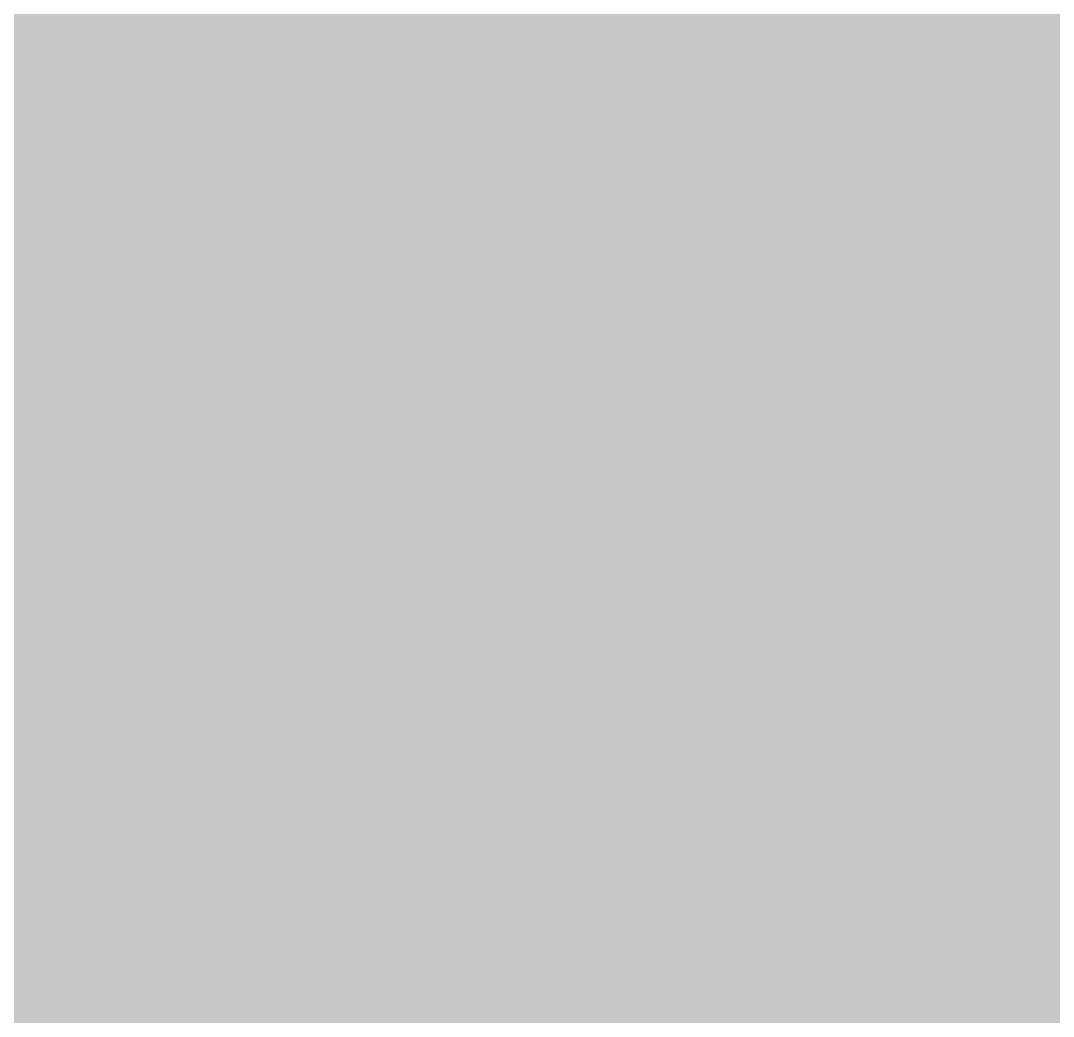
# Model space of a CAD drawing. Header units: metres. Extents: x 320712 to 330859, y 7395954 to 7410037.
# Drawn here: x 324810.996 to 324811.794, y 7397952.266 to 7397953.036 of the extents above; entities that cross this region are included whole.
import ezdxf

# ---------------------------------------------------------------- set-up
doc = ezdxf.new("R2010")
doc.units = ezdxf.units.M
doc.linetypes.add('DASHDOT', pattern=[25.4, 12.7, -6.35, 0, -6.35])
doc.layers.add('_AUX-PLATAFORMA EXISTENTE', color=252, linetype='Continuous', lineweight=25)
doc.layers.add('F-HATCH-MRS', color=91, linetype='Continuous')
doc.layers.add('F-HZ-SISTEMA_VIARIO', color=3, linetype='Continuous')

# ---------------------------------------------------------------- blocks, each defined once
blk = doc.blocks.new('Pátio Lapa')
at = {"layer": 'F-HZ-SISTEMA_VIARIO', "color": 2, "linetype": 'DASHDOT', "lineweight": 0, "ltscale": 0.5}
blk.add_lwpolyline([(324152.31905, 7397026.2186), (324112.39862, 7397040.51819, -1.669857), (324122.13597, 7397051.9408, 0.126877), (324137.83495, 7397033.27546, 0.050438), (324152.31905, 7397026.2186)], format="xyb", dxfattribs=at)
blk = doc.blocks.new('ACAD-Trecho Total_BASE ESTAÇÕES_2021.04.13')
at = {"layer": '_AUX-PLATAFORMA EXISTENTE'}
blk.add_blockref('Pátio Lapa', (673.85372, 925.50534), dxfattribs=at)

msp = doc.modelspace()

# ---------------------------------------------------------------- hatches: boundary and pattern name
at = {"layer": 'F-HATCH-MRS', "transparency": 33554559}
h = msp.add_hatch(color=256, dxfattribs=at)
h.dxf.hatch_style = 1
edge = h.paths.add_edge_path()
edge.add_arc((324780.76648, 7397976.06473), 12.58262, 155.905802, 222.579115)
edge.add_line((324771.50135, 7397967.55124), (324773.27511, 7397966.83754))
edge.add_line((324773.27511, 7397966.83754), (324799.91832, 7397955.73243))
edge.add_line((324799.91832, 7397955.73243), (324839.61957, 7397942.55126))
edge.add_line((324839.61957, 7397942.55126), (324865.35144, 7397942.20328))
edge.add_line((324865.35144, 7397942.20328), (324909.76395, 7397941.78076))
edge.add_line((324909.76395, 7397941.78076), (325010.71228, 7397941.7046))
edge.add_line((325010.71228, 7397941.7046), (325009.91075, 7397954.76508))
edge.add_arc((325083.00525, 7398280.72308), 334.05303, 257.3607898, 269.1850504)
edge.add_line((325078.25399, 7397946.70384), (325052.21716, 7397959.49046))
edge.add_line((325052.21716, 7397959.49046), (325020.93311, 7397974.83491))
edge.add_line((325020.93311, 7397974.83491), (324939.3765, 7398013.18878))
edge.add_line((324939.3765, 7398013.18878), (324873.41931, 7398043.57876))
edge.add_line((324873.41931, 7398043.57876), (324857.63395, 7398032.63238))
edge.add_line((324857.63395, 7398032.63238), (324781.96035, 7398105.23585))
edge.add_line((324781.96035, 7398105.23585), (324769.80045, 7398092.96246))
edge.add_line((324769.80045, 7398092.96246), (324758.30815, 7398081.02199))
edge.add_line((324758.30815, 7398081.02199), (324724.54074, 7398113.522))
edge.add_line((324724.54074, 7398113.522), (324704.61094, 7398132.52641))
edge.add_line((324704.61094, 7398132.52641), (324659.01857, 7398086.5078))
edge.add_line((324659.01857, 7398086.5078), (324769.28012, 7397981.20144))
edge = h.paths.add_edge_path()
edge.add_line((324453.87675, 7398725.24415), (324455.59201, 7398717.53991))
edge.add_line((324455.59201, 7398717.53991), (324464.423, 7398678.14405))
edge.add_line((324464.423, 7398678.14405), (324474.60088, 7398629.7086))
edge.add_line((324474.60088, 7398629.7086), (324484.49714, 7398582.55883))
edge.add_line((324484.49714, 7398582.55883), (324491.26754, 7398550.3019))
edge.add_line((324491.26754, 7398550.3019), (324500.95878, 7398473.7405))
edge.add_arc((324706.00606, 7398481.47251), 205.19301, 182.1595105, 219.0108464)
edge.add_line((324546.56559, 7398352.31017), (324559.37451, 7398338.3105))
edge.add_line((324559.37451, 7398338.3105), (324648.6274, 7398250.52428))
edge.add_line((324648.6274, 7398250.52428), (324652.54394, 7398254.55496))
edge.add_line((324652.54394, 7398254.55496), (324626.24058, 7398280.13407))
edge.add_line((324626.24058, 7398280.13407), (324574.76106, 7398329.48285))
edge.add_line((324574.76106, 7398329.48285), (324591.59314, 7398347.33385))
edge.add_line((324591.59314, 7398347.33385), (324591.01315, 7398347.91262))
edge.add_line((324591.01315, 7398347.91262), (324587.30111, 7398343.97866))
edge.add_line((324587.30111, 7398343.97866), (324570.0238, 7398360.37569))
edge.add_line((324570.0238, 7398360.37569), (324571.17057, 7398361.56434))
edge.add_line((324571.17057, 7398361.56434), (324556.26414, 7398375.61688))
edge.add_line((324556.26414, 7398375.61688), (324558.37491, 7398377.89967))
edge.add_line((324558.37491, 7398377.89967), (324547.77583, 7398389.29084))
edge.add_line((324547.77583, 7398389.29084), (324554.51749, 7398395.81586))
edge.add_line((324554.51749, 7398395.81586), (324561.26853, 7398389.51389))
edge.add_line((324561.26853, 7398389.51389), (324557.36036, 7398385.32722))
edge.add_line((324557.36036, 7398385.32722), (324567.71501, 7398375.4311))
edge.add_line((324567.71501, 7398375.4311), (324570.01428, 7398377.76217))
edge.add_line((324570.01428, 7398377.76217), (324573.02595, 7398374.79159))
edge.add_line((324573.02595, 7398374.79159), (324570.77529, 7398372.52194))
edge.add_line((324570.77529, 7398372.52194), (324594.24862, 7398350.15008))
edge.add_line((324594.24862, 7398350.15008), (324596.97684, 7398353.04344))
edge.add_line((324596.97684, 7398353.04344), (324648.87222, 7398303.31469))
edge.add_line((324648.87222, 7398303.31469), (324667.17106, 7398319.56585))
edge.add_line((324667.17106, 7398319.56585), (324642.25422, 7398349.94132))
edge.add_line((324642.25422, 7398349.94132), (324629.61782, 7398366.16725))
edge.add_line((324629.61782, 7398366.16725), (324615.20692, 7398386.08838))
edge.add_line((324615.20692, 7398386.08838), (324604.50839, 7398401.09373))
edge.add_line((324604.50839, 7398401.09373), (324595.96249, 7398414.1972))
edge.add_line((324595.96249, 7398414.1972), (324585.19339, 7398431.20942))
edge.add_line((324585.19339, 7398431.20942), (324571.40199, 7398454.13694))
edge.add_line((324571.40199, 7398454.13694), (324554.95958, 7398483.18183))
edge.add_line((324554.95958, 7398483.18183), (324544.21836, 7398504.41484))
edge.add_line((324544.21836, 7398504.41484), (324530.98755, 7398531.60295))
edge.add_line((324530.98755, 7398531.60295), (324517.8672, 7398560.61619))
edge.add_line((324517.8672, 7398560.61619), (324508.79106, 7398583.15324))
edge.add_line((324508.79106, 7398583.15324), (324499.96833, 7398604.81636))
edge.add_line((324499.96833, 7398604.81636), (324493.1414, 7398623.54031))
edge.add_line((324493.1414, 7398623.54031), (324484.6151, 7398648.59715))
edge.add_line((324484.6151, 7398648.59715), (324477.99195, 7398671.36429))
edge.add_line((324477.99195, 7398671.36429), (324470.63841, 7398692.06066))
edge.add_line((324470.63841, 7398692.06066), (324463.47751, 7398712.21481))
edge.add_line((324463.47751, 7398712.21481), (324453.45978, 7398740.40947))
edge.add_line((324453.45978, 7398740.40947), (324451.93128, 7398744.71141))
edge.add_line((324451.93128, 7398744.71141), (324448.6259, 7398754.0143))
edge.add_line((324448.6259, 7398754.0143), (324447.44427, 7398757.33999))
edge.add_line((324447.44427, 7398757.33999), (324446.54749, 7398759.86396))
edge.add_line((324446.54749, 7398759.86396), (324445.534, 7398762.7164))
edge.add_line((324445.534, 7398762.7164), (324446.35978, 7398759.0073))
edge.add_line((324446.35978, 7398759.0073), (324447.05505, 7398755.88445))
edge.add_line((324447.05505, 7398755.88445), (324448.4193, 7398749.75681))
edge.add_line((324448.4193, 7398749.75681), (324449.28496, 7398745.86862))
edge.add_line((324449.28496, 7398745.86862), (324451.55689, 7398735.66404))
edge.add_line((324451.55689, 7398735.66404), (324456.75164, 7398717.72517))
edge.add_line((324456.75164, 7398717.72517), (324452.97519, 7398729.29359))
edge.add_line((324452.97519, 7398729.29359), (324453.87675, 7398725.24415))

# ---------------------------------------------------------------- block references
at = {"color": 7, "true_color": 0xffffff}
msp.add_blockref('ACAD-Trecho Total_BASE ESTAÇÕES_2021.04.13', (0, 0), dxfattribs=at)

doc.saveas('drawing.dxf')
